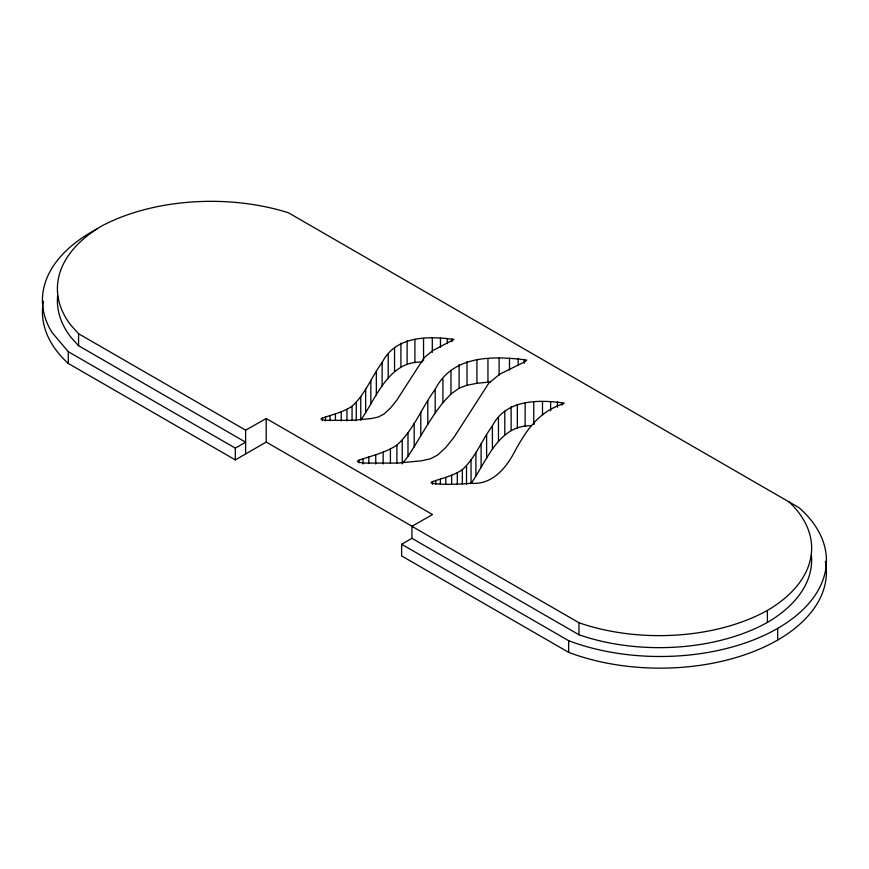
<?xml version="1.0" encoding="UTF-8"?>
<svg xmlns="http://www.w3.org/2000/svg" width="869" height="869" viewBox="0 0 869 869"><rect width="100%" height="100%" fill="white"/><g stroke="black" fill="none" stroke-linecap="round" stroke-linejoin="round"><path stroke-width="1.3" d="M245.623 453.955L245.623 442.18L78.579 345.743L78.579 333.739L70.889 325.212A155.171 89.583 0 0 1 101.63 226.049A161.189 93.059 0 0 1 288.367 212.742L799.056 507.702A166.337 96.035 0 0 1 777.69 628.374L777.69 640.029M78.579 333.739L245.623 430.177L245.623 442.18L235.325 448.132L68.282 351.695L51.934 332.349A166.978 96.405 0 0 1 96.97 229.003M43.45 301.271A166.978 96.405 0 0 0 68.282 363.459L235.325 459.897L266.218 442.06L266.218 418.521L245.623 430.177M322.29 420.705L322.29 418.087C332.371 414.567 343.059 412.254 352.054 406.247C365.338 394.276 371.584 376.679 382.132 362.514C395.536 335.716 428.439 335.868 453.976 339.475L432.958 350.489L424.246 357.55L396.84 400.098L390.42 408.104L383.924 414.1L378.254 417.022L371.335 418.543L352.673 420.335L326.57 420.357L322.095 419.76L320.998 418.977L322.29 418.087M325.462 420.889L325.462 416.968M330.014 420.813L330.014 415.578M335.445 420.4L335.445 413.861M341.256 420.922L341.256 411.765M346.959 421.02L346.959 409.245M352.054 420.629L352.054 406.247M356.247 420.813L356.247 402.499M358.973 462.797L358.973 460.179C371.813 455.714 385.434 452.76 396.894 445.102C413.818 429.862 421.747 407.431 435.184 389.388C452.673 354.65 493.755 355.834 526.733 360.038L525.006 361.689L499.957 374.061L488.878 383.044L453.987 437.281L445.808 447.492L437.552 455.117L430.307 458.843L421.487 460.787L397.698 463.068L364.437 463.068L358.723 462.308L357.322 461.309L358.973 460.179M360.765 396.601L360.765 420.14C376.733 397.372 388.682 360.754 422.301 362.058M363.014 463.992L363.014 458.767M365.643 412.59L365.643 389.051M368.814 463.535L368.814 456.996M370.835 403.976L370.835 380.437M375.734 463.959L375.734 454.813M376.331 394.928L376.331 371.389M382.132 386.053L382.132 362.514M383.142 463.916L383.142 452.141M388.204 377.95L388.204 354.411M390.409 463.318L390.409 448.925M394.548 371.237L394.548 347.698M396.894 463.416L396.894 445.102M400.913 366.631L400.924 343.092M402.238 463.872L402.238 440.333M407.116 364.35L407.116 340.811M403.053 462.808L407.995 456.366L407.995 432.827M825.354 561.32A166.337 96.035 0 0 1 747.144 653.944A166.337 96.035 0 0 1 568.674 652.358L401.63 555.921L401.63 544.266L411.928 538.324L411.928 526.31L432.523 514.546L266.218 418.521M407.995 456.366L414.187 446.731L414.187 423.192M414.904 362.818L414.904 339.279M414.187 446.731L420.792 435.771L420.792 412.232M423.54 360.624L423.54 338.399M420.792 435.771L427.798 424.235L427.798 400.696M432.295 352.423L432.295 338.03M432.534 484.229L432.534 481.611C442.636 478.124 453.357 475.767 462.341 469.694C475.539 457.615 481.828 440.072 492.397 425.886C505.834 399.219 538.65 399.501 564.09 403.053L564.003 403.564C537.52 411.895 525.332 431.676 512.732 455.193C504.172 470.281 490.855 484.609 471.997 483.283C458.734 484.131 445.286 485.119 432.067 483.305L431.122 482.512L432.534 481.611M427.798 424.235L435.184 412.927L435.184 389.388M435.771 484.402L435.771 480.481M440.366 484.315L440.366 479.08M440.453 347.231L440.453 338.074M435.184 412.927L442.918 402.597L442.918 379.058M445.808 483.892L445.808 477.353M447.274 343.646L447.274 338.41M442.918 402.597L450.978 394.037L450.978 370.498M451.619 484.402L451.619 475.245M452.021 341.528L452.021 338.91M457.29 484.478L457.29 472.714M450.978 394.037L459.104 388.171L459.104 364.632M462.341 484.087L462.341 469.694M466.512 484.218L466.512 465.903M459.104 388.171L467.011 385.26L467.011 361.721M471.041 459.951L471.041 483.49C486.846 461.157 498.361 425.017 531.296 425.756M475.908 475.908L475.908 452.369M467.011 385.26L476.929 383.316L476.929 359.777M481.1 467.305L481.1 443.766M486.607 458.267L486.607 434.728M476.929 383.316L487.943 382.186L487.943 358.647M492.397 449.425L492.397 425.886M498.458 441.365L498.458 417.826M499.11 375.191L499.11 358.191M504.791 434.696L504.791 411.156M509.495 370.02L509.495 358.256M511.124 430.166L511.124 406.627M517.348 427.896L517.348 404.357M518.185 365.219L518.185 358.68M524.246 363.253L524.246 359.332M525.126 426.386L525.137 402.847M533.762 424.202L533.762 401.967M533.99 424.181L533.99 421.563M542.495 414.687L542.495 401.608M550.62 410.809L550.62 401.663M557.42 407.224L557.42 401.989M562.145 405.106L562.145 402.488M811.418 555.443A153.444 88.584 0 0 1 767.392 622.432A155.649 89.865 0 0 1 578.971 634.761L578.971 622.747L411.928 526.31M767.392 622.432L767.392 610.418A153.444 88.584 0 0 0 788.759 501.63M487.943 382.186L490.42 382.088M266.218 442.06L412.612 526.592M411.928 538.324L578.971 634.761M401.63 544.266L568.674 640.703A166.337 96.035 0 0 0 777.69 628.374M78.579 345.743L70.889 337.215A155.171 89.583 0 0 1 57.636 295.764M568.674 640.703L568.674 652.358M235.325 448.132L235.325 459.897M68.282 351.695L68.282 363.459M767.392 610.418A155.649 89.865 0 0 1 578.971 622.747"/></g></svg>
